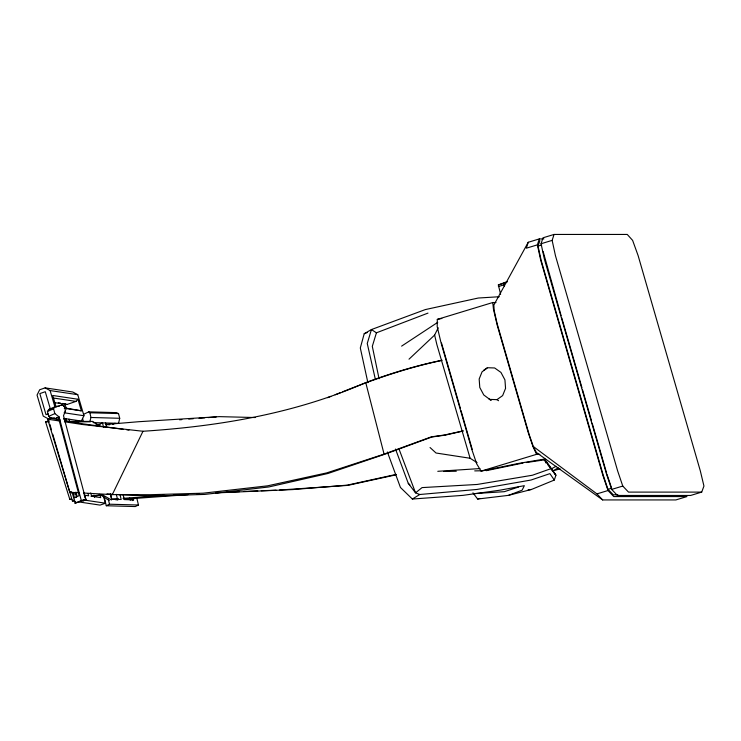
<?xml version="1.0" encoding="UTF-8"?>
<svg xmlns="http://www.w3.org/2000/svg" width="741" height="741" viewBox="0 0 741 741"><rect width="100%" height="100%" fill="white"/><g stroke="black" fill="none" stroke-linecap="round" stroke-linejoin="round"><path stroke-width="1.11" d="M496.007 302.523L492.756 302.523L437.301 319.399L437.19 326.586L441.015 342.713L471.887 449.62L476.75 463.977L481.113 471.128L518.459 463.431L545.015 458.994M83.418 414.404L88.744 411.857L116.504 412.635L118.523 413.571L119.718 418.285L118.541 423.333L93.033 422.62M89.856 421.509L90.958 417.479L89.874 412.774L88.744 411.857M499.351 296.733L478.315 298.021L425.297 309.59L371.436 329.56L364.211 333.709L360.311 347.964L367.888 382.662M427.992 313.1L376.428 332.811L372.306 346.353L379.077 378.762M539.309 238.917L528.231 242.27L526.305 248.207L537.382 244.854L539.309 238.917L543.885 238.917M541.06 243.743L542.986 237.805L554.064 234.443L627.257 234.443L632.619 240.38L638.131 255.636L700.328 470.915L703.95 486.059L701.708 492.107L690.621 495.46L617.429 495.46L611.686 489.412L606.564 474.277L544.357 258.989L541.06 243.743L552.138 240.38L554.064 234.443M472.953 492.811L477.621 499.045L508.474 495.358L531.473 489.458L554.305 480.048L555.907 475.24L546.886 462.041M617.883 494.821L613.316 494.821L607.972 489.338L603.23 475.194L541.162 260.378L538.031 246.086L539.883 240.658M51.185 418.285L48.684 416.331L47.415 411.505L48.758 409.495L54.723 406.874L62.049 404.957L64.217 406.022L65.514 410.829L63.513 415.701L85.752 499.36L75.082 503.25L72.229 492.524M83.557 493.024L112.308 494.618L142.976 431.262C219.123 426.325 295.502 413.497 365.739 382.588C390.785 373.381 416.044 365.535 442.201 360.246M409.013 359.181L434.624 335.062L438.218 327.763M49.202 422.083L48.23 418.785L43.237 416.109L37.05 395.064L39.671 389.757L45.127 387.876L72.794 392.008L77.768 394.694L83.965 415.738L81.334 421.036L63.745 418.415M528.231 242.27L493.849 305.06L494.191 310.562L497.063 323.4L529.315 435.041L533.325 446.517L536.41 452.51L602.674 499.934L675.866 499.934L686.953 496.572L613.752 496.572L608.018 490.523L602.887 475.389L540.689 260.1L537.382 244.854M47.415 411.505L53.574 408.8L54.723 406.874M54.751 402.669L66.977 404.493L75.971 401.4L77.944 399.242L81.353 410.82L64.282 408.272M483.54 370.361L486.994 367.897M490.06 399.408L496.97 399.64L502.639 395.601L505.557 388.367L504.936 379.883L500.944 372.417L494.655 367.971L487.754 367.74L482.085 371.787L479.168 379.012L479.788 387.497L483.771 394.962L491.2 400.473M401.613 346.13L437.727 322.354M387.376 451.991L400.446 487.476L412.357 499.045L419.776 494.506L476.917 489.458L530.954 480.048L549.915 473.638L554.305 480.048M552.064 468.497L556.009 466.302M558.306 467.83L552.397 471.128L560.048 468.821M71.238 491.459L69.756 492.256L47.693 419.193L50.008 418.1L54.547 417.813M506.853 282.349L498.341 284.952L500.62 294.288M96.108 424.334L99.257 424.426L102.49 422.879L103.573 427.325M112.669 424.389L115.087 423.231M104.222 497.341L106.278 505.751L109.511 504.204L138.474 505.019L136.696 497.72M132.167 500.61L133.778 499.842L124.331 499.573L123.247 495.136M138.474 505.019L135.26 506.557L106.278 505.751M73.266 493.302L74.443 497.72L76.462 496.831L75.295 492.413M58.743 406.411L59.391 406.124M61.336 405.271L62.049 404.957M63.476 406.337L64.217 406.022M48.684 416.331L54.862 413.617L59.067 416.859L81.297 500.518L75.082 503.25M64.773 411.153L65.514 410.829M55.612 418.378L59.067 416.859M327.596 397.685L330.829 396.416M335.136 394.731L340.527 392.619M342.685 391.776C374.659 378.892 407.3 367.786 441.006 360.598M364.211 333.709L367.416 332.459M112.308 494.618L150.099 494.719L203.154 493.182L267.557 485.837L326.744 472.888L384.079 454.122L431.392 436.829L444.489 435.004L463.199 430.854M508.474 495.358L522.118 490.172L524.35 485.679L500.036 490.172L462.995 495.358L412.357 499.045M547.516 464.255L555.907 475.24L551.184 468.59L532.409 475.24L477.204 484.457L422.037 487.606L415.553 492.858L408.245 483.289L395.499 449.055M48.193 413.886L46.007 414.645L39.819 393.601L45.275 391.72L50.49 409.44M48.23 418.785L50.397 418.035M63.819 419.499L66.005 418.748L66.653 420.953M73.665 422.055L78.037 420.545M52.759 434.198L72.396 500.962L74.572 500.212M103.36 495.905L105.509 503.222L100.054 505.103L79.083 501.963M71.905 499.508L69.765 499.221L45.599 421.87L48.767 420.823M518.478 487.041L504.371 491.672L474.879 493.58M538.031 246.086L541.699 244.975M507.511 281.432L498.341 284.952M498.387 286.554L504.047 284.84L504 283.238M481.113 471.128L536.567 454.326L539.828 454.326M607.972 489.338L611.64 488.226L606.898 474.083M533.325 446.517L596.931 493.886L608.018 490.523M611.686 489.412L622.773 486.059L628.507 492.107L701.708 492.107M477.621 499.045L479.779 498.443M396.055 474.824L347.798 485.392L279.514 490.033M396.213 474.388L347.279 485.133L292.899 489.569L215.575 492.932M48.758 409.495L52.944 408.393M58.511 417.498L56.288 418.081L56.872 420.295M74.443 497.72L76.656 497.146M81.297 500.518L85.752 499.36M463.06 431.058L445.211 435.134L431.855 437.014L384.875 454.214L327.911 473.49L268.909 486.948L204.775 494.414L152.109 496.053L118.319 494.608M437.301 319.399L441.831 318.454M486.244 470.683L522.989 463.042M90.986 496.238L102.101 494.59L111.428 499.999M526.379 462.541L545.571 459.679L545.987 463.042M91.986 496.461L100.989 495.136L109.186 500.536M528.046 489.921L531.473 489.458M49.74 418.961L47.693 419.193L59.975 421.073M100.072 424.945L97.803 425.13L92.838 421.416L68.95 421.36M105.731 424.473L138.586 421.722L219.327 416.637L255.21 417.535M118.403 498.712L111.511 499.249L110.474 493.636M122.997 498.35L164.27 495.349M179.572 419.786L181.869 419.61M188.733 419.082L193.308 418.73M199.033 418.285L204.757 417.85M208.184 417.591L216.196 416.97M115.846 499.823L118.143 499.647M123.877 499.221L188.075 494.636M197.245 494.006L199.533 493.858M215.585 492.756L221.309 492.367M437.783 471.304L479.936 468.571M173.385 494.914L180.23 494.599M227.015 492.135L239.575 491.635M244.132 491.45L257.831 490.903M261.258 490.764L276.087 490.172M69.765 499.221L71.553 499.165M443.609 471.461L456.289 471.23M474.722 470.896L480.483 470.794M68.83 421.87L90.439 421.805M45.599 421.87L47.637 421.87M89.874 412.774L118.523 413.571M90.958 417.479L119.718 418.285M105.555 424.593L109.761 424.713M78.954 492.765L69.756 492.256L76.286 494.525M107.028 493.877L112.678 494.33M142.976 431.262L82.307 424.491L64.439 421.759M123.293 429.335L83.483 423.935L64.513 420.629M126.702 429.799L128.98 430.104M81.547 500.805L83.687 501.092M45.127 387.876L50.101 390.563L77.768 394.694M77.944 399.242L52.713 395.481L56.121 407.05M52.63 397.908L75.971 401.4M58.307 402.761L60.503 403.085M62.698 403.419L66.977 404.493M55.001 406.448L56.946 406.735M64.93 407.93L81.353 410.82M64.115 412.774L83.965 415.738M84.15 495.145L88.67 495.822L88.022 493.617M84.52 500.092L105.509 503.222M72.396 500.962L75.702 501.462M477.111 462.68L470.1 458.253L436.023 453.01L430.058 447.536M50.008 418.1L60.049 419.851M419.776 494.506L415.553 492.858L398.973 448.935M376.428 332.811L371.436 329.56L367.249 343.463L375.418 379.587M496.97 399.64L498.573 400.724M488.68 398.695L490.357 399.881M408.245 483.289L409.893 484.892M596.931 493.886L602.674 499.934M544.144 459.513L551.184 468.59M544.024 459.689L546.117 462.43M536.567 454.326L533.048 446.832L528.203 432.494L497.267 325.429L493.487 309.395L492.756 302.523M470.1 458.253L436.847 344.5L434.624 335.062M622.773 486.059L617.642 470.915L555.444 255.636L552.138 240.38M77.851 421.259L78.574 423.454M99.729 494.312L100.702 497.619L91.671 496.266L90.698 492.96M93.95 495.09L94.598 497.294M64.893 403.743L66.44 409.004M69.006 419.202L69.969 422.5M50.101 390.563L54.991 407.17M49.851 424.287L51.462 429.799M561.15 315.74L543.144 251.57M561.789 317.954L581.944 387.71M582.583 389.923L591.54 420.934M592.179 423.148L606.583 472.971M504.047 284.84L504.528 286.526M441.506 343.037L460.383 408.384M461.022 410.597L472.23 449.361M84.196 493.775L86.021 500.397L85.039 495.738M53.574 408.8L54.862 413.617M58.317 417.192L79.176 495.646L77.138 496.535L75.962 492.117M365.739 382.588L384.079 454.122M129.74 498.045L130.286 500.268M105.63 422.972L106.713 427.409M120.107 495.044L121.191 499.49L111.734 499.221L110.372 493.673M99.257 424.426L99.794 426.64M116.328 494.367L117.68 499.916M108.269 499.128L109.511 504.204M82.566 418.35L83.214 421.166"/></g></svg>
